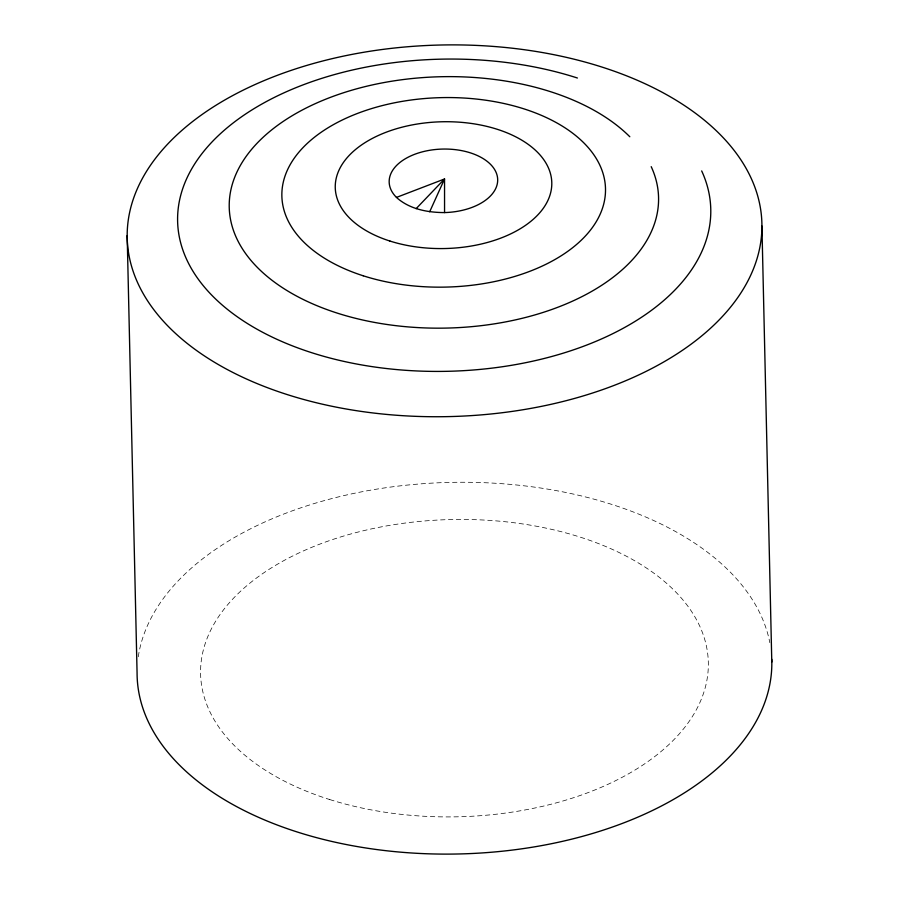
<?xml version="1.0" encoding="UTF-8"?>
<svg xmlns="http://www.w3.org/2000/svg" width="899" height="899" viewBox="0 0 899 899"><rect width="100%" height="100%" fill="white"/><g stroke="black" fill="none" stroke-linecap="round" stroke-linejoin="round"><path stroke-width="0.67" stroke-dasharray="4.5 3.37" d="M138.277 656.764A317.426 185.835 -1.3 0 1 450.433 482.392A317.426 185.835 -1.3 0 1 769.825 642.673M329.719 799.548A253.945 148.672 -1.3 0 0 708.333 662.911A253.945 148.672 -1.3 0 0 325.303 542.086A253.945 148.672 -1.3 0 0 329.719 799.548"/><path stroke-width="1.35" d="M429.688 211.759L444.544 178.98L396.448 197.42C409.461 209.175 427.542 212.546 444.556 212.58A54.288 31.78 -1.3 0 0 497.686 180.025A54.288 31.78 -1.3 0 0 444.544 149.043A54.255 31.757 -1.3 0 0 396.706 165.337A54.255 31.757 -1.3 0 0 396.47 197.409M416.113 208.68L444.544 178.98L444.556 212.58M761.925 226.065A317.426 185.835 -1.3 0 1 285.904 394.155A317.426 185.835 -1.3 0 1 285.826 72.223A317.426 185.835 -1.3 0 1 761.925 226.065L771.825 663.44A317.426 185.835 -1.3 0 1 454.501 854.05A317.426 185.835 -1.3 0 1 137.075 672.935L127.175 235.56M651.213 166.663A214.715 125.703 -1.3 0 1 406.764 326.787A214.715 125.703 -1.3 0 1 268.003 132.94A214.715 125.703 -1.3 0 1 629.817 136.76M701.681 170.922A266.643 156.111 -1.3 0 1 444.32 371.366A266.643 156.111 -1.3 0 1 186.644 178.721A266.643 156.111 -1.3 0 1 577.405 78.011M771.747 659.304A317.426 185.835 -1.3 0 1 771.814 662.057M363.196 275.779A161.854 94.755 -1.3 0 0 605.51 189.655A161.854 94.755 -1.3 0 0 362.331 111.645A161.854 94.755 -1.3 0 0 363.196 275.779M389.885 241.033A108.296 63.402 -1.3 0 0 551.795 183.205A108.296 63.402 -1.3 0 0 388.874 131.22A108.296 63.402 -1.3 0 0 389.885 241.033"/></g></svg>
